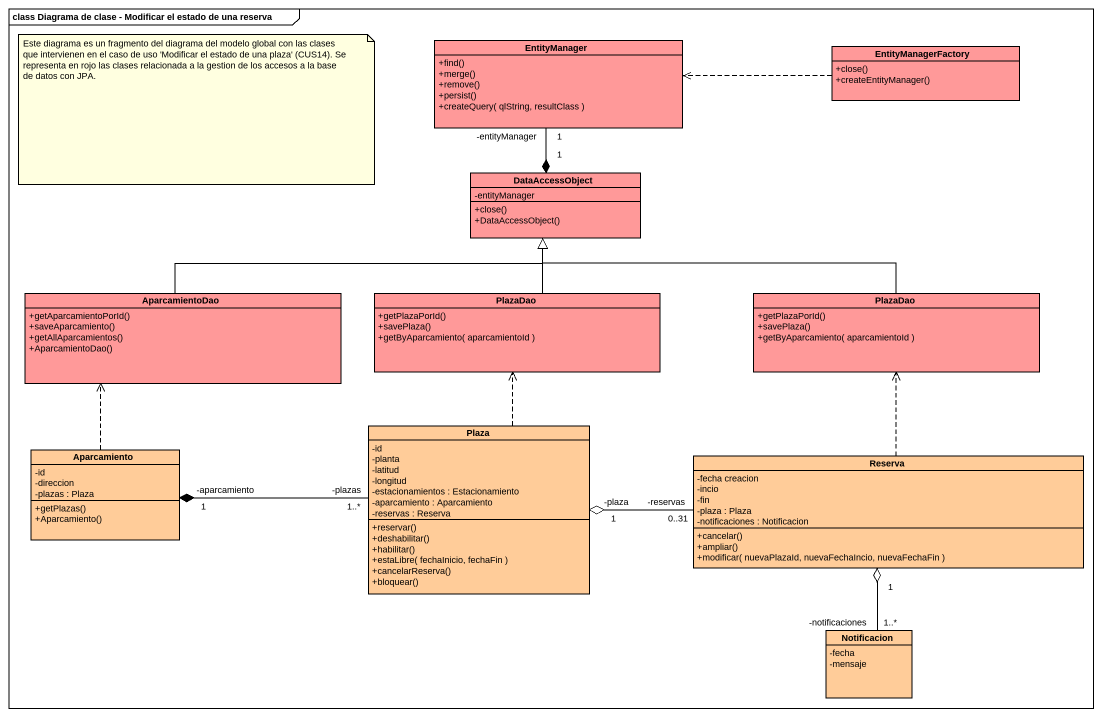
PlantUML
@startuml
mainframe class Diagrama de clase - Modificar el estado de una reserva
hide circle
hide empty members
skinparam classAttributeIconSize 0
class EntityManager #FF9999 {
  +find()
  +merge()
  +remove()
  +persist()
  +createQuery( qlString, resultClass )
}
class EntityManagerFactory #FF9999 {
  +close()
  +createEntityManager()
}
class DataAccessObject #FF9999 {
  -entityManager
  +close()
  +DataAccessObject()
}
class AparcamientoDao #FF9999 {
  +getAparcamientoPorId()
  +saveAparcamiento()
  +getAllAparcamientos()
  +AparcamientoDao()
}
class PlazaDao #FF9999 {
  +getPlazaPorId()
  +savePlaza()
  +getByAparcamiento( aparcamientoId )
}
class "PlazaDao" as PlazaDao_2 #FF9999 {
  +getPlazaPorId()
  +savePlaza()
  +getByAparcamiento( aparcamientoId )
}
class Plaza #FFCC99 {
  -id
  -planta
  -latitud
  -longitud
  -estacionamientos : Estacionamiento
  -aparcamiento : Aparcamiento
  -reservas : Reserva
  +reservar()
  +deshabilitar()
  +habilitar()
  +estaLibre( fechaInicio, fechaFin )
  +cancelarReserva()
  +bloquear()
}
class Aparcamiento #FFCC99 {
  -id
  -direccion
  -plazas : Plaza
  +getPlazas()
  +Aparcamiento()
}
class Reserva #FFCC99 {
  -fecha creacion
  -incio
  -fin
  -plaza : Plaza
  -notificaciones : Notificacion
  +cancelar()
  +ampliar()
  +modificar( nuevaPlazaId, nuevaFechaIncio, nuevaFechaFin )
}
class Notificacion #FFCC99 {
  -fecha
  -mensaje
}
EntityManagerFactory .left.> EntityManager
DataAccessObject "1" *-up- "1\n-entityManager" EntityManager
AparcamientoDao -right-|> DataAccessObject
PlazaDao -up-|> DataAccessObject
PlazaDao_2 -left-|> DataAccessObject
Plaza .up.> PlazaDao
Plaza "-plaza\n1" o-right- "-reservas\n0..31" Reserva
Aparcamiento .up.> AparcamientoDao
Aparcamiento "-aparcamiento\n1" *-right- "-plazas\n1..*" Plaza
Reserva .up.> PlazaDao_2
Reserva "1" o-- "-notificaciones\n1..*" Notificacion
note as N1
  Este diagrama es un fragmento del diagrama del modelo global con las clases que intervienen en el caso de uso 'Modificar el estado de una plaza' (CUS14). Se representa en rojo las clases relacionada a la gestion de los accesos a la base de datos con JPA.
end note
@enduml
